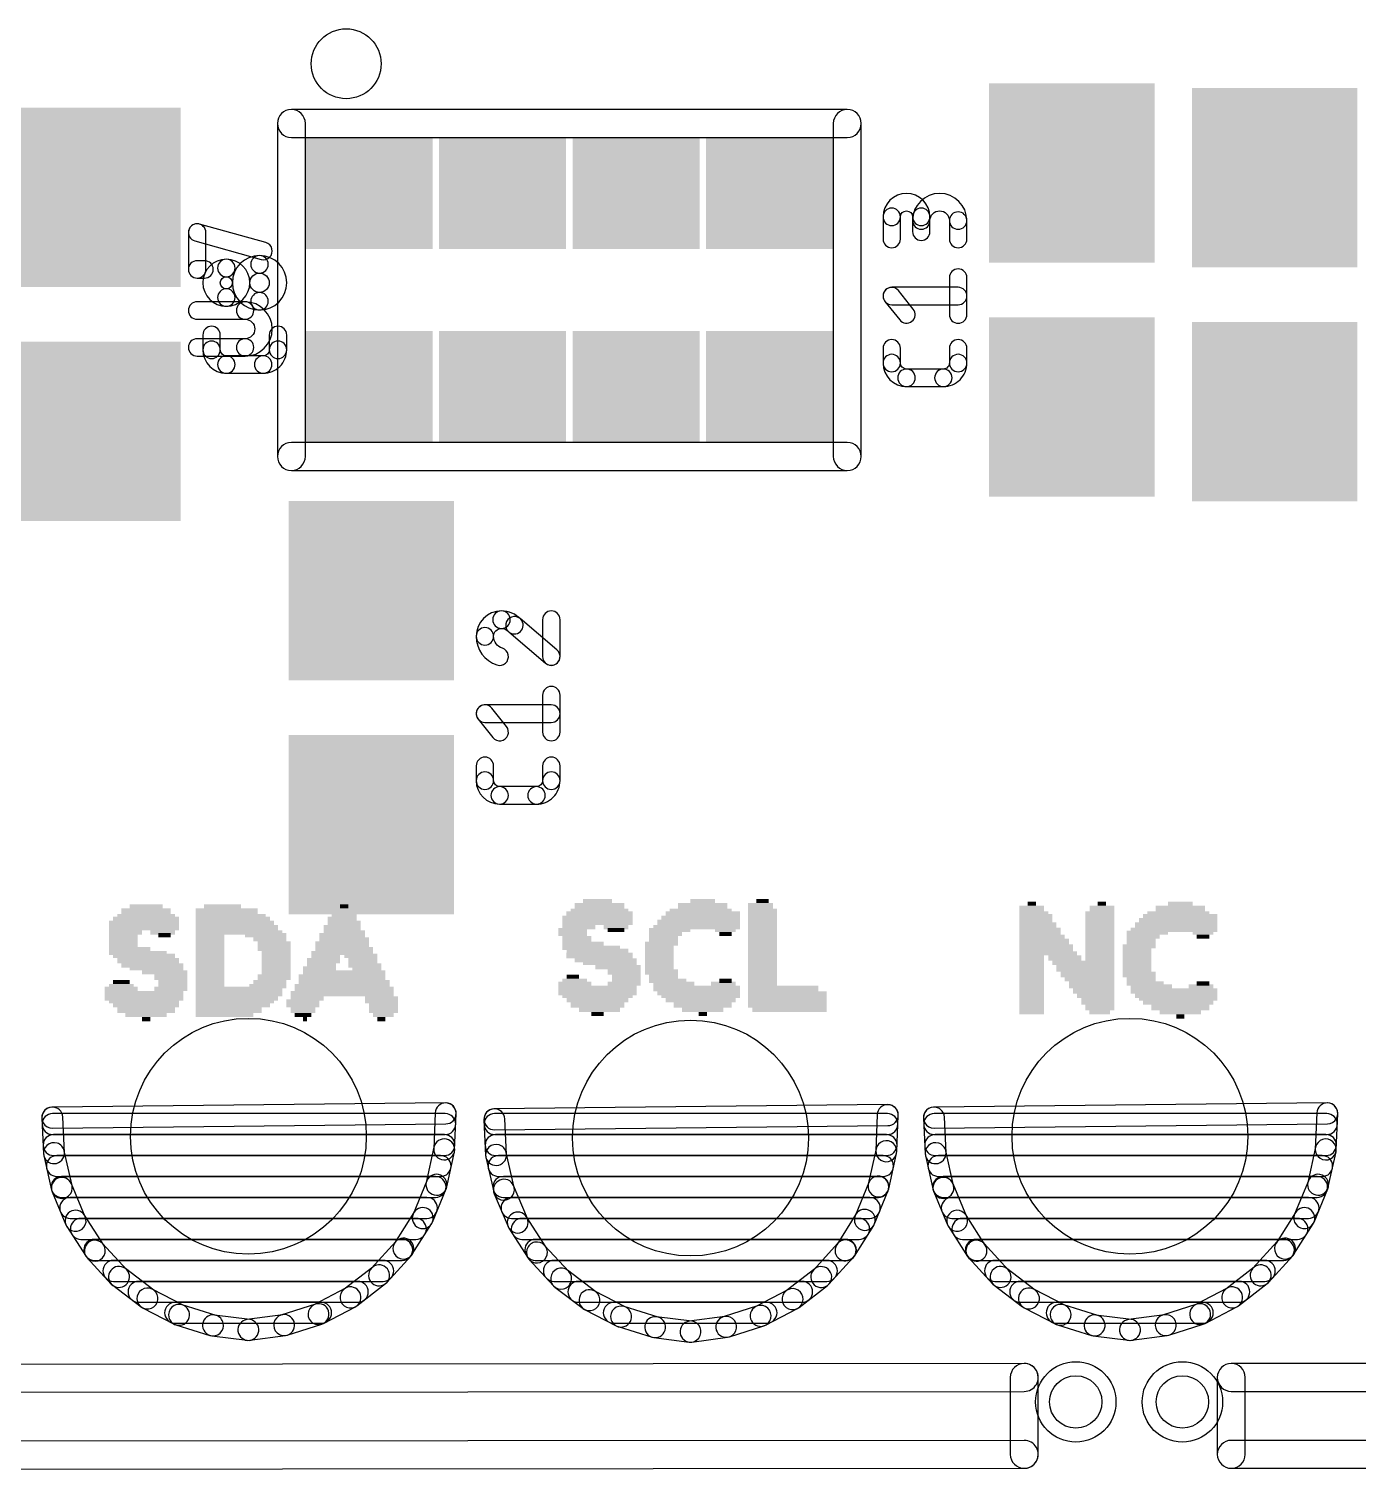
# Model space of a CAD drawing. Extents: x 0.02 to 3.96, y 0.03 to 4.16.
# Drawn here: x 1.8074 to 2.1878, y 1.7912 to 2.2034 of the extents above; entities that cross this region are included whole.
import ezdxf

# ---------------------------------------------------------------- set-up
doc = ezdxf.new("R2010")
doc.units = 0
for name, color, linetype in [('17', 82, 'CONTINUOUS'), ('20', 253, 'CONTINUOUS'), ('21', 253, 'CONTINUOUS'), ('25', 253, 'CONTINUOUS'), ('29', 253, 'CONTINUOUS')]:
    doc.layers.add(name, color=color, linetype=linetype)

# ---------------------------------------------------------------- blocks, each defined once
blk = doc.blocks.new('RECT')
blk.add_solid([(-0.5, -0.5), (0.5, -0.5), (-0.5, 0.5), (0.5, 0.5)])
blk = doc.blocks.new('ROUNDP')
blk.add_circle((0, 0), 0.5)

msp = doc.modelspace()

# ---------------------------------------------------------------- linework, layer by layer
at = {"layer": '20'}
for points in [[(1.773753, 1.81325), (2.092253, 1.8135, 1), (2.092247, 1.8215), (1.773747, 1.82125, 1)], [(2.08825, 1.8175), (2.08825, 1.7955, 1), (2.09625, 1.7955), (2.09625, 1.8175, 1)], [(2.1475, 1.8175), (2.1475, 1.7955, 1), (2.1555, 1.7955), (2.1555, 1.8175, 1)], [(2.2185, 1.8215), (2.1515, 1.8215, 1), (2.1515, 1.8135), (2.2185, 1.8135, 1)], [(1.773753, 1.79125), (2.092253, 1.7915, 1), (2.092247, 1.7995), (1.773747, 1.79925, 1)], [(2.1515, 1.7915), (2.2185, 1.7915, 1), (2.2185, 1.7995), (2.1515, 1.7995, 1)]]:
    msp.add_lwpolyline(points, format="xyb", close=True, dxfattribs=at)
for centre in [(2.107, 1.8105), (2.1375, 1.8105)]:
    msp.add_circle(centre, 0.0075, dxfattribs=at)
at = {"layer": '21'}
for points in [[(1.886562, 2.081014), (1.886562, 2.176289, 1), (1.878562, 2.176289), (1.878562, 2.081014, 1)], [(1.882562, 2.172289), (2.041618, 2.172289, 1), (2.041618, 2.180289), (1.882562, 2.180289, 1)], [(2.045618, 2.081014), (2.045618, 2.176289, 1), (2.037618, 2.176289), (2.037618, 2.081014, 1)], [(1.882562, 2.077014), (2.041618, 2.077014, 1), (2.041618, 2.085014), (1.882562, 2.085014, 1)]]:
    msp.add_lwpolyline(points, format="xyb", close=True, dxfattribs=at)
msp.add_circle((1.898232, 2.193376), 0.01, dxfattribs=at)
at = {"layer": '25'}
for points in [[(2.060284, 2.149564, 1), (2.065284, 2.149564, 1), (2.05184, 2.149564, 1), (2.05684, 2.149564, -1)], [(2.060284, 2.149564, 1), (2.065284, 2.149564, 1), (2.05184, 2.149564, 1), (2.05684, 2.149564, -1)], [(2.07084, 2.148508, 1), (2.07584, 2.148508, 1), (2.060284, 2.148508, 1), (2.065284, 2.148508, -1)], [(2.07084, 2.148508, 1), (2.07584, 2.148508, 1), (2.060284, 2.148508, 1), (2.065284, 2.148508, -1)], [(2.05684, 2.14323), (2.05684, 2.149564, 1), (2.05184, 2.149564), (2.05184, 2.14323, 1)], [(2.05684, 2.14323), (2.05684, 2.149564, 1), (2.05184, 2.149564), (2.05184, 2.14323, 1)], [(2.060285, 2.149564), (2.060285, 2.145341, 1), (2.065285, 2.145341), (2.065285, 2.149564, 1)], [(2.060285, 2.149564), (2.060285, 2.145341, 1), (2.065285, 2.145341), (2.065285, 2.149564, 1)], [(1.85809, 2.134534), (1.85809, 2.145089, 1), (1.85309, 2.145089), (1.85309, 2.134534, 1)], [(1.854921, 2.142681), (1.873921, 2.137403, 1), (1.875259, 2.14222), (1.856259, 2.147498, 1)], [(1.85809, 2.134534), (1.85809, 2.145089, 1), (1.85309, 2.145089), (1.85309, 2.134534, 1)], [(1.854921, 2.142681), (1.873921, 2.137403, 1), (1.875259, 2.14222), (1.856259, 2.147498, 1)], [(2.07584, 2.14323), (2.07584, 2.148508, 1), (2.07084, 2.148508), (2.07084, 2.14323, 1)], [(2.07584, 2.14323), (2.07584, 2.148508, 1), (2.07084, 2.148508), (2.07084, 2.14323, 1)], [(1.857701, 2.137034), (1.85559, 2.137034, 1), (1.85559, 2.132034), (1.857701, 2.132034, 1)], [(1.857701, 2.137034), (1.85559, 2.137034, 1), (1.85559, 2.132034), (1.857701, 2.132034, 1)], [(1.863944, 2.132426, 1), (1.863944, 2.137426, 1), (1.863944, 2.123982, 1), (1.863944, 2.128982, -1)], [(1.863944, 2.132426, 1), (1.863944, 2.137426, 1), (1.863944, 2.123982, 1), (1.863944, 2.128982, -1)], [(1.863944, 2.128982, 1), (1.863944, 2.123982, 1), (1.863944, 2.137427, 1), (1.863944, 2.132427, -1)], [(1.863944, 2.128982, 1), (1.863944, 2.123982, 1), (1.863944, 2.137427, 1), (1.863944, 2.132427, -1)], [(1.873444, 2.133482, 1), (1.873444, 2.138482, 1), (1.873444, 2.122927, 1), (1.873444, 2.127927, -1)], [(1.873444, 2.133482, 1), (1.873444, 2.138482, 1), (1.873444, 2.122927, 1), (1.873444, 2.127927, -1)], [(1.873444, 2.127926, 1), (1.873444, 2.122926, 1), (1.873444, 2.138482, 1), (1.873444, 2.133482, -1)], [(1.873444, 2.127926, 1), (1.873444, 2.122926, 1), (1.873444, 2.138482, 1), (1.873444, 2.133482, -1)], [(2.07584, 2.121631), (2.07584, 2.132186, 1), (2.07084, 2.132186), (2.07084, 2.121631, 1)], [(2.07584, 2.121631), (2.07584, 2.132186, 1), (2.07084, 2.132186), (2.07084, 2.121631, 1)], [(2.060515, 2.123192), (2.056292, 2.12847, 1), (2.052388, 2.125346), (2.05661, 2.120069, 1)], [(2.05434, 2.124408), (2.07334, 2.124408, 1), (2.07334, 2.129408), (2.05434, 2.129408, 1)], [(2.060515, 2.123192), (2.056292, 2.12847, 1), (2.052388, 2.125346), (2.05661, 2.120069, 1)], [(2.05434, 2.124408), (2.07334, 2.124408, 1), (2.07334, 2.129408), (2.05434, 2.129408, 1)], [(1.869312, 2.12527), (1.85559, 2.12527, 1), (1.85559, 2.12027), (1.869312, 2.12027, 1)], [(1.869312, 2.12527), (1.85559, 2.12527, 1), (1.85559, 2.12027), (1.869312, 2.12027, 1)], [(1.869312, 2.114714, 1), (1.869312, 2.109714, 1), (1.869312, 2.125269, 1), (1.869312, 2.120269, -1)], [(1.869312, 2.114714, 1), (1.869312, 2.109714, 1), (1.869312, 2.125269, 1), (1.869312, 2.120269, -1)], [(1.85559, 2.109714), (1.869312, 2.109714, 1), (1.869312, 2.114714), (1.85559, 2.114714, 1)], [(1.85559, 2.109714), (1.869312, 2.109714, 1), (1.869312, 2.114714), (1.85559, 2.114714, 1)], [(1.862222, 2.111536), (1.862222, 2.115758, 1), (1.857222, 2.115758), (1.857222, 2.111536, 1)], [(1.862222, 2.111536), (1.862222, 2.115758, 1), (1.857222, 2.115758), (1.857222, 2.111536, 1)], [(1.876222, 2.115758), (1.876222, 2.111536, 1), (1.881222, 2.111536), (1.881222, 2.115758, 1)], [(1.876222, 2.115758), (1.876222, 2.111536, 1), (1.881222, 2.111536), (1.881222, 2.115758, 1)], [(2.05684, 2.10774), (2.05684, 2.111962, 1), (2.05184, 2.111962), (2.05184, 2.10774, 1)], [(2.05684, 2.10774), (2.05684, 2.111962, 1), (2.05184, 2.111962), (2.05184, 2.10774, 1)], [(2.07084, 2.111962), (2.07084, 2.10774, 1), (2.07584, 2.10774), (2.07584, 2.111962, 1)], [(2.07084, 2.111962), (2.07084, 2.10774, 1), (2.07584, 2.10774), (2.07584, 2.111962, 1)], [(1.862222, 2.111536, 1), (1.857222, 2.111536, 0.414196), (1.863944, 2.104814, 1), (1.863944, 2.109814, -0.414196)], [(1.862222, 2.111536, 1), (1.857222, 2.111536, 0.414196), (1.863944, 2.104814, 1), (1.863944, 2.109814, -0.414196)], [(1.8745, 2.109814, 1), (1.8745, 2.104814, 0.414214), (1.881222, 2.111536, 1), (1.876222, 2.111536, -0.414214)], [(1.8745, 2.109814, 1), (1.8745, 2.104814, 0.414214), (1.881222, 2.111536, 1), (1.876222, 2.111536, -0.414214)], [(2.05684, 2.10774, 1), (2.05184, 2.10774, 0.414196), (2.058562, 2.101018, 1), (2.058562, 2.106018, -0.414196)], [(2.05684, 2.10774, 1), (2.05184, 2.10774, 0.414196), (2.058562, 2.101018, 1), (2.058562, 2.106018, -0.414196)], [(2.069118, 2.106018, 1), (2.069118, 2.101018, 0.414214), (2.07584, 2.10774, 1), (2.07084, 2.10774, -0.414214)], [(2.069118, 2.106018, 1), (2.069118, 2.101018, 0.414214), (2.07584, 2.10774, 1), (2.07084, 2.10774, -0.414214)], [(1.8745, 2.109814), (1.863944, 2.109814, 1), (1.863944, 2.104814), (1.8745, 2.104814, 1)], [(1.8745, 2.109814), (1.863944, 2.109814, 1), (1.863944, 2.104814), (1.8745, 2.104814, 1)], [(2.069118, 2.106018), (2.058562, 2.106018, 1), (2.058562, 2.101018), (2.069118, 2.101018, 1)], [(2.069118, 2.106018), (2.058562, 2.106018, 1), (2.058562, 2.101018), (2.069118, 2.101018, 1)], [(1.942681, 2.031804, 1), (1.942681, 2.036804, 0.414198), (1.935431, 2.029554, 1), (1.940431, 2.029554, -0.414198)], [(1.942681, 2.031804, 1), (1.942681, 2.036804, 0.414198), (1.935431, 2.029554, 1), (1.940431, 2.029554, -0.414198)], [(1.944565, 2.030997, 1), (1.948186, 2.034445, 0.205254), (1.942681, 2.036804, 1), (1.942681, 2.031804, -0.205254)], [(1.944565, 2.030997, 1), (1.948186, 2.034445, 0.205254), (1.942681, 2.036804, 1), (1.942681, 2.031804, -0.205254)], [(1.959431, 2.023749), (1.959431, 2.034304, 1), (1.954431, 2.034304), (1.954431, 2.023749, 1)], [(1.959431, 2.023749), (1.959431, 2.034304, 1), (1.954431, 2.034304), (1.954431, 2.023749, 1)], [(1.940431, 2.029554, 1), (1.935431, 2.029554, 0.325223), (1.941383, 2.02137, 1), (1.942923, 2.026127, -0.325223)], [(1.940431, 2.029554, 1), (1.935431, 2.029554, 0.325223), (1.941383, 2.02137, 1), (1.942923, 2.026127, -0.325223)], [(1.944756, 2.030816), (1.955312, 2.021844, 1), (1.95855, 2.025654), (1.947995, 2.034626, 1)], [(1.944756, 2.030816), (1.955312, 2.021844, 1), (1.95855, 2.025654), (1.947995, 2.034626, 1)], [(1.959431, 2.002149), (1.959431, 2.012704, 1), (1.954431, 2.012704), (1.954431, 2.002149, 1)], [(1.959431, 2.002149), (1.959431, 2.012704, 1), (1.954431, 2.012704), (1.954431, 2.002149, 1)], [(1.937931, 2.004927), (1.956931, 2.004927, 1), (1.956931, 2.009927), (1.937931, 2.009927, 1)], [(1.937931, 2.004927), (1.956931, 2.004927, 1), (1.956931, 2.009927), (1.937931, 2.009927, 1)], [(1.944106, 2.003711), (1.939883, 2.008988, 1), (1.935979, 2.005865), (1.940201, 2.000587, 1)], [(1.944106, 2.003711), (1.939883, 2.008988, 1), (1.935979, 2.005865), (1.940201, 2.000587, 1)], [(1.940431, 1.988258), (1.940431, 1.99248, 1), (1.935431, 1.99248), (1.935431, 1.988258, 1)], [(1.940431, 1.988258), (1.940431, 1.99248, 1), (1.935431, 1.99248), (1.935431, 1.988258, 1)], [(1.954431, 1.99248), (1.954431, 1.988258, 1), (1.959431, 1.988258), (1.959431, 1.99248, 1)], [(1.954431, 1.99248), (1.954431, 1.988258, 1), (1.959431, 1.988258), (1.959431, 1.99248, 1)], [(1.940431, 1.988258, 1), (1.935431, 1.988258, 0.414196), (1.942153, 1.981536, 1), (1.942153, 1.986536, -0.414196)], [(1.940431, 1.988258, 1), (1.935431, 1.988258, 0.414196), (1.942153, 1.981536, 1), (1.942153, 1.986536, -0.414196)], [(1.952709, 1.986536, 1), (1.952709, 1.981536, 0.414214), (1.959431, 1.988258, 1), (1.954431, 1.988258, -0.414214)], [(1.952709, 1.986536, 1), (1.952709, 1.981536, 0.414214), (1.959431, 1.988258, 1), (1.954431, 1.988258, -0.414214)], [(1.952709, 1.986536), (1.942153, 1.986536, 1), (1.942153, 1.981536), (1.952709, 1.981536, 1)], [(1.952709, 1.986536), (1.942153, 1.986536, 1), (1.942153, 1.981536), (1.952709, 1.981536, 1)]]:
    msp.add_lwpolyline(points, format="xyb", close=True, dxfattribs=at)
at = {"layer": '29'}
for points in [[(1.926668, 1.89605), (1.814118, 1.89485, 1), (1.814182, 1.88885), (1.926732, 1.89005, 1)], [(1.929276, 1.882606), (1.929697, 1.892928, 1), (1.923702, 1.893173), (1.923281, 1.882851, 1)], [(2.178918, 1.89605), (2.066368, 1.89485, 1), (2.066432, 1.88885), (2.178982, 1.89005, 1)], [(2.181526, 1.882606), (2.181947, 1.892928, 1), (2.175952, 1.893173), (2.175531, 1.882851, 1)], [(1.811153, 1.891708), (1.811637, 1.881527, 1), (1.81763, 1.881812), (1.817147, 1.891992, 1)], [(1.814238, 1.887), (1.926575, 1.887, 1), (1.926575, 1.893), (1.814238, 1.893, 1)], [(2.053168, 1.89555), (1.940618, 1.89435, 1), (1.940682, 1.88835), (2.053232, 1.88955, 1)], [(1.937653, 1.891208), (1.938137, 1.881027, 1), (1.94413, 1.881312), (1.943647, 1.891492, 1)], [(1.940714, 1.887), (2.053096, 1.887, 1), (2.053096, 1.893), (1.940714, 1.893, 1)], [(2.055776, 1.882106), (2.056197, 1.892428, 1), (2.050202, 1.892673), (2.049781, 1.882351, 1)], [(2.063403, 1.891708), (2.063887, 1.881527, 1), (2.06988, 1.881812), (2.069397, 1.891992, 1)], [(2.066488, 1.887), (2.178825, 1.887, 1), (2.178825, 1.893), (2.066488, 1.893, 1)], [(1.814523, 1.881), (1.92633, 1.881, 1), (1.92633, 1.887), (1.814523, 1.887, 1)], [(1.811707, 1.881009), (1.813952, 1.871067, 1), (1.819805, 1.872388), (1.81756, 1.88233, 1)], [(1.927001, 1.871996), (1.929209, 1.882087, 1), (1.923347, 1.88337), (1.92114, 1.873278, 1)], [(1.940999, 1.881), (2.05285, 1.881, 1), (2.05285, 1.887), (1.940999, 1.887, 1)], [(1.938207, 1.880509), (1.940452, 1.870567, 1), (1.946305, 1.871888), (1.94406, 1.88183, 1)], [(2.053501, 1.871496), (2.055709, 1.881587, 1), (2.049847, 1.88287), (2.04764, 1.872778, 1)], [(2.066773, 1.881), (2.17858, 1.881, 1), (2.17858, 1.887), (2.066773, 1.887, 1)], [(2.063957, 1.881009), (2.066202, 1.871067, 1), (2.072055, 1.872388), (2.06981, 1.88233, 1)], [(2.179251, 1.871996), (2.181459, 1.882087, 1), (2.175597, 1.88337), (2.17339, 1.873278, 1)], [(1.815462, 1.875), (1.925244, 1.875, 1), (1.925244, 1.881), (1.815462, 1.881, 1)], [(1.941849, 1.875), (2.051853, 1.875, 1), (2.051853, 1.881), (1.941849, 1.881, 1)], [(2.067712, 1.875), (2.177494, 1.875, 1), (2.177494, 1.881), (2.067712, 1.881, 1)], [(1.922919, 1.861941), (1.926845, 1.871496, 1), (1.921295, 1.873777), (1.917369, 1.864222, 1)], [(2.175169, 1.861941), (2.179095, 1.871496, 1), (2.173545, 1.873777), (2.169619, 1.864222, 1)], [(1.816817, 1.869), (1.923809, 1.869, 1), (1.923809, 1.875), (1.816817, 1.875, 1)], [(1.814111, 1.870568), (1.818048, 1.861167, 1), (1.823582, 1.863485), (1.819645, 1.872886, 1)], [(1.943204, 1.869), (2.050514, 1.869, 1), (2.050514, 1.875), (1.943204, 1.875, 1)], [(1.940611, 1.870068), (1.944548, 1.860667, 1), (1.950082, 1.862985), (1.946145, 1.872386, 1)], [(2.049419, 1.861441), (2.053345, 1.870996, 1), (2.047795, 1.873277), (2.043869, 1.863722, 1)], [(2.069067, 1.869), (2.176059, 1.869, 1), (2.176059, 1.875), (2.069067, 1.875, 1)], [(2.066361, 1.870568), (2.070298, 1.861167, 1), (2.075832, 1.863485), (2.071895, 1.872886, 1)], [(1.819276, 1.863), (1.921343, 1.863, 1), (1.921343, 1.869), (1.819276, 1.869, 1)], [(1.945567, 1.863), (2.048048, 1.863, 1), (2.048048, 1.869), (1.945567, 1.869, 1)], [(2.071526, 1.863), (2.173593, 1.863, 1), (2.173593, 1.869), (2.071526, 1.869, 1)], [(1.818291, 1.860704), (1.8238, 1.85213, 1), (1.828848, 1.855373), (1.823339, 1.863948, 1)], [(1.822309, 1.857), (1.918192, 1.857, 1), (1.918192, 1.863), (1.822309, 1.863, 1)], [(1.917152, 1.852749), (1.922678, 1.861477, 1), (1.917609, 1.864687), (1.912083, 1.855959, 1)], [(1.944791, 1.860204), (1.9503, 1.85163, 1), (1.955348, 1.854873), (1.949839, 1.863448, 1)], [(1.948488, 1.857), (2.045009, 1.857, 1), (2.045009, 1.863), (1.948488, 1.863, 1)], [(2.043652, 1.852249), (2.049178, 1.860977, 1), (2.044109, 1.864187), (2.038583, 1.855459, 1)], [(2.070541, 1.860704), (2.07605, 1.85213, 1), (2.081098, 1.855373), (2.075589, 1.863948, 1)], [(2.074559, 1.857), (2.170442, 1.857, 1), (2.170442, 1.863), (2.074559, 1.863, 1)], [(2.169402, 1.852749), (2.174928, 1.861477, 1), (2.169859, 1.864687), (2.164333, 1.855959, 1)], [(1.826164, 1.851), (1.914295, 1.851, 1), (1.914295, 1.857), (1.826164, 1.857, 1)], [(1.82412, 1.851716), (1.831035, 1.844228, 1), (1.835443, 1.848299), (1.828528, 1.855787, 1)], [(1.909877, 1.844697), (1.916835, 1.852333, 1), (1.9124, 1.856374), (1.905442, 1.848738, 1)], [(1.952343, 1.851), (2.04121, 1.851, 1), (2.04121, 1.857), (1.952343, 1.857, 1)], [(1.95062, 1.851216), (1.957535, 1.843728, 1), (1.961943, 1.847799), (1.955028, 1.855287, 1)], [(2.036377, 1.844197), (2.043335, 1.851833, 1), (2.0389, 1.855874), (2.031942, 1.848238, 1)], [(2.078414, 1.851), (2.166545, 1.851, 1), (2.166545, 1.857), (2.078414, 1.857, 1)], [(2.07637, 1.851716), (2.083285, 1.844228, 1), (2.087693, 1.848299), (2.080778, 1.855787, 1)], [(2.162127, 1.844697), (2.169085, 1.852333, 1), (2.16465, 1.856374), (2.157692, 1.848738, 1)], [(1.831635, 1.845), (1.908828, 1.845, 1), (1.908828, 1.851), (1.831635, 1.851, 1)], [(1.957674, 1.845), (2.035783, 1.845, 1), (2.035783, 1.851), (1.957674, 1.851, 1)], [(2.083885, 1.845), (2.161078, 1.845, 1), (2.161078, 1.851), (2.083885, 1.851, 1)], [(1.831422, 1.843876), (1.839532, 1.837703, 1), (1.843166, 1.842477), (1.835056, 1.84865, 1)], [(1.901314, 1.838031), (1.909492, 1.844343, 1), (1.905827, 1.849093), (1.897649, 1.842781, 1)], [(1.957922, 1.843376), (1.966032, 1.837203, 1), (1.969666, 1.841977), (1.961556, 1.84815, 1)], [(2.027814, 1.837531), (2.035992, 1.843843, 1), (2.032327, 1.848593), (2.024149, 1.842281, 1)], [(2.083672, 1.843876), (2.091782, 1.837703, 1), (2.095416, 1.842477), (2.087306, 1.84865, 1)], [(2.153564, 1.838031), (2.161742, 1.844343, 1), (2.158077, 1.849093), (2.149899, 1.842781, 1)], [(1.83884, 1.839), (1.901546, 1.839, 1), (1.901546, 1.845), (1.83884, 1.845, 1)], [(1.839974, 1.837424), (1.849033, 1.832752, 1), (1.851783, 1.838085), (1.842724, 1.842756, 1)], [(1.891724, 1.832954), (1.900874, 1.837749, 1), (1.898089, 1.843064), (1.888939, 1.838268, 1)], [(1.964683, 1.839), (2.028694, 1.839, 1), (2.028694, 1.845), (1.964683, 1.845, 1)], [(1.966474, 1.836924), (1.975533, 1.832252, 1), (1.978283, 1.837585), (1.969224, 1.842256, 1)], [(2.018224, 1.832454), (2.027374, 1.837249, 1), (2.024589, 1.842564), (2.015439, 1.837768, 1)], [(2.09109, 1.839), (2.153796, 1.839, 1), (2.153796, 1.845), (2.09109, 1.845, 1)], [(2.092224, 1.837424), (2.101283, 1.832752, 1), (2.104033, 1.838085), (2.094974, 1.842756, 1)], [(2.143974, 1.832954), (2.153124, 1.837749, 1), (2.150339, 1.843064), (2.141189, 1.838268, 1)], [(1.84928, 1.833), (1.891074, 1.833, 1), (1.891074, 1.839), (1.84928, 1.839, 1)], [(1.849517, 1.832554), (1.859249, 1.829527, 1), (1.861031, 1.835256), (1.851299, 1.838283, 1)], [(1.881398, 1.829618), (1.891242, 1.832752, 1), (1.889422, 1.838469), (1.879578, 1.835336, 1)], [(1.974811, 1.833), (2.018528, 1.833, 1), (2.018528, 1.839), (1.974811, 1.839, 1)], [(2.007898, 1.829118), (2.017742, 1.832252, 1), (2.015922, 1.837969), (2.006078, 1.834836, 1)], [(2.10153, 1.833), (2.143324, 1.833, 1), (2.143324, 1.839), (2.10153, 1.839, 1)], [(2.101767, 1.832554), (2.111499, 1.829527, 1), (2.113281, 1.835256), (2.103549, 1.838283, 1)], [(2.133648, 1.829618), (2.143492, 1.832752, 1), (2.141672, 1.838469), (2.131828, 1.835336, 1)], [(1.85976, 1.829416), (1.86987, 1.828124, 1), (1.87063, 1.834076), (1.86052, 1.835367, 1)], [(1.87065, 1.828127), (1.880888, 1.829504, 1), (1.880088, 1.83545), (1.86985, 1.834073, 1)], [(1.976017, 1.832054), (1.985749, 1.829027, 1), (1.987531, 1.834756), (1.977799, 1.837783, 1)], [(1.98626, 1.828916), (1.99637, 1.827624, 1), (1.99713, 1.833576), (1.98702, 1.834867, 1)], [(1.99715, 1.827627), (2.007388, 1.829004, 1), (2.006588, 1.83495), (1.99635, 1.833573, 1)], [(2.11201, 1.829416), (2.12212, 1.828124, 1), (2.12288, 1.834076), (2.11277, 1.835367, 1)], [(2.1229, 1.828127), (2.133138, 1.829504, 1), (2.132338, 1.83545), (2.1221, 1.834073, 1)]]:
    msp.add_lwpolyline(points, format="xyb", close=True, dxfattribs=at)
for centre in [(2.107, 1.8105), (2.1375, 1.8105)]:
    msp.add_circle(centre, 0.0115, dxfattribs=at)

# ---------------------------------------------------------------- block references
at = {"layer": '17', "xscale": 0.0675, "yscale": 0.0675, "rotation": 180}
for p in [(1.87025, 1.8865), (1.87025, 1.8865), (1.99675, 1.886), (1.99675, 1.886), (2.1225, 1.8865), (2.1225, 1.8865)]:
    msp.add_blockref('ROUNDP', p, dxfattribs=at)
at = {"layer": '21'}
for p, xscale, yscale in [((1.970136, 1.953801), 0.008268, 0.001181), ((2.000254, 1.953801), 0.007087, 0.001181), ((2.01738, 1.953801), 0.003543, 0.001181), ((2.09439, 1.953051), 0.002362, 0.001181), ((2.114469, 1.953051), 0.002362, 0.001181), ((2.136909, 1.953051), 0.007087, 0.001181), ((1.840976, 1.949545), 0.016535, 0.001181), ((1.840976, 1.950923), 0.014173, 0.001575), ((1.840976, 1.952301), 0.009449, 0.001181), ((1.864008, 1.950923), 0.017717, 0.001575), ((1.865189, 1.949545), 0.020079, 0.001181), ((1.862827, 1.952301), 0.01063, 0.001181), ((1.897079, 1.950923), 0.005906, 0.001575), ((1.897669, 1.949545), 0.007087, 0.001181), ((1.897669, 1.952301), 0.002362, 0.001181), ((1.970136, 1.949077), 0.020079, 0.001181), ((1.970726, 1.950258), 0.018898, 0.001181), ((1.970726, 1.951045), 0.016535, 0.001181), ((1.970726, 1.952423), 0.014173, 0.001575), ((1.999663, 1.949077), 0.022441, 0.001181), ((2.000254, 1.950258), 0.02126, 0.001181), ((1.999663, 1.951045), 0.017717, 0.001181), ((2.000254, 1.952423), 0.014173, 0.001575), ((2.016789, 1.952423), 0.007087, 0.001575), ((2.01738, 1.951045), 0.008268, 0.001181), ((2.01738, 1.950258), 0.008268, 0.001181), ((2.01738, 1.949077), 0.008268, 0.001181), ((2.09498, 1.950295), 0.008268, 0.001181), ((2.09439, 1.951673), 0.007087, 0.001575), ((2.095571, 1.949508), 0.009449, 0.001181), ((2.113878, 1.950295), 0.008268, 0.001181), ((2.113878, 1.949508), 0.008268, 0.001181), ((2.114469, 1.951673), 0.007087, 0.001575), ((2.136909, 1.949508), 0.02126, 0.001181), ((2.136319, 1.950295), 0.017717, 0.001181), ((2.136909, 1.951673), 0.014173, 0.001575), ((1.835071, 1.944821), 0.009449, 0.001181), ((1.840386, 1.947577), 0.020079, 0.001181), ((1.840386, 1.946199), 0.020079, 0.001575), ((1.840976, 1.948758), 0.018898, 0.001181), ((1.845701, 1.944821), 0.007087, 0.001181), ((1.86578, 1.948758), 0.02126, 0.001181), ((1.86637, 1.947577), 0.022441, 0.001181), ((1.866961, 1.946199), 0.023622, 0.001575), ((1.867551, 1.944821), 0.024803, 0.001181), ((1.897079, 1.946199), 0.01063, 0.001575), ((1.897669, 1.944821), 0.011811, 0.001181), ((1.897079, 1.948758), 0.008268, 0.001181), ((1.897669, 1.947577), 0.009449, 0.001181), ((1.963049, 1.945533), 0.008268, 0.001181), ((1.964821, 1.946321), 0.009449, 0.001181), ((1.970136, 1.947699), 0.020079, 0.001575), ((1.975451, 1.946321), 0.007087, 0.001181), ((1.975451, 1.945533), 0.004724, 0.001181), ((1.990805, 1.945533), 0.011811, 0.001181), ((1.998482, 1.946321), 0.024803, 0.001181), ((1.999073, 1.947699), 0.023622, 0.001575), ((2.00675, 1.945533), 0.005906, 0.001181), ((2.01738, 1.947699), 0.008268, 0.001575), ((2.01738, 1.946321), 0.008268, 0.001181), ((2.01738, 1.945533), 0.008268, 0.001181), ((2.096161, 1.946949), 0.01063, 0.001575), ((2.095571, 1.948327), 0.009449, 0.001181), ((2.096752, 1.945571), 0.011811, 0.001181), ((2.096752, 1.944783), 0.011811, 0.001181), ((2.113878, 1.948327), 0.008268, 0.001181), ((2.113878, 1.946949), 0.008268, 0.001575), ((2.113878, 1.945571), 0.008268, 0.001181), ((2.113878, 1.944783), 0.008268, 0.001181), ((2.127461, 1.944783), 0.011811, 0.001181), ((2.135138, 1.945571), 0.024803, 0.001181), ((2.135728, 1.946949), 0.023622, 0.001575), ((2.136319, 1.948327), 0.022441, 0.001181), ((2.143406, 1.944783), 0.005906, 0.001181), ((1.83448, 1.944033), 0.008268, 0.001181), ((1.83448, 1.942852), 0.008268, 0.001181), ((1.83448, 1.941474), 0.008268, 0.001575), ((1.846291, 1.944033), 0.003543, 0.001181), ((1.859283, 1.944033), 0.008268, 0.001181), ((1.859283, 1.942852), 0.008268, 0.001181), ((1.859283, 1.941474), 0.008268, 0.001575), ((1.875228, 1.944033), 0.011811, 0.001181), ((1.876409, 1.942852), 0.009449, 0.001181), ((1.877591, 1.941474), 0.009449, 0.001575), ((1.897079, 1.941474), 0.015354, 0.001575), ((1.897079, 1.944033), 0.012992, 0.001181), ((1.897669, 1.942852), 0.014173, 0.001181), ((1.963049, 1.944352), 0.008268, 0.001181), ((1.96423, 1.942974), 0.008268, 0.001575), ((1.966002, 1.941596), 0.011811, 0.001181), ((1.988443, 1.941596), 0.009449, 0.001181), ((1.989033, 1.942974), 0.008268, 0.001575), ((1.989624, 1.944352), 0.009449, 0.001181), ((2.00675, 1.944352), 0.003543, 0.001181), ((2.01738, 1.944352), 0.008268, 0.001181), ((2.01738, 1.942974), 0.008268, 0.001575), ((2.01738, 1.941596), 0.008268, 0.001181), ((2.097933, 1.942224), 0.014173, 0.001575), ((2.097343, 1.943602), 0.012992, 0.001181), ((2.098524, 1.940846), 0.015354, 0.001181), ((2.113878, 1.943602), 0.008268, 0.001181), ((2.113878, 1.942224), 0.008268, 0.001575), ((2.113878, 1.940846), 0.008268, 0.001181), ((2.125098, 1.940846), 0.009449, 0.001181), ((2.12628, 1.943602), 0.009449, 0.001181), ((2.125689, 1.942224), 0.008268, 0.001575), ((2.143406, 1.943602), 0.003543, 0.001181), ((1.838614, 1.938915), 0.016535, 0.001181), ((1.836252, 1.940096), 0.011811, 0.001181), ((1.840386, 1.938128), 0.017717, 0.001181), ((1.841567, 1.93675), 0.017717, 0.001575), ((1.859283, 1.940096), 0.008268, 0.001181), ((1.859283, 1.938915), 0.008268, 0.001181), ((1.859283, 1.938128), 0.008268, 0.001181), ((1.859283, 1.93675), 0.008268, 0.001575), ((1.877591, 1.940096), 0.009449, 0.001181), ((1.878181, 1.938915), 0.008268, 0.001181), ((1.878181, 1.938128), 0.008268, 0.001181), ((1.878181, 1.93675), 0.008268, 0.001575), ((1.891764, 1.93675), 0.009449, 0.001575), ((1.897079, 1.938915), 0.017717, 0.001181), ((1.892354, 1.938128), 0.008268, 0.001181), ((1.897669, 1.940096), 0.016535, 0.001181), ((1.902394, 1.938128), 0.009449, 0.001181), ((1.902984, 1.93675), 0.008268, 0.001575), ((1.968364, 1.940415), 0.016535, 0.001181), ((1.970726, 1.93825), 0.018898, 0.001575), ((1.970136, 1.939628), 0.017717, 0.001181), ((1.972498, 1.936872), 0.017717, 0.001181), ((1.987852, 1.940415), 0.008268, 0.001181), ((1.987852, 1.939628), 0.008268, 0.001181), ((1.987852, 1.93825), 0.008268, 0.001575), ((1.987852, 1.936872), 0.008268, 0.001181), ((2.01738, 1.940415), 0.008268, 0.001181), ((2.01738, 1.939628), 0.008268, 0.001181), ((2.01738, 1.93825), 0.008268, 0.001575), ((2.01738, 1.936872), 0.008268, 0.001181), ((2.098524, 1.939665), 0.015354, 0.001181), ((2.099114, 1.938878), 0.016535, 0.001181), ((2.09439, 1.9375), 0.007087, 0.001575), ((2.103839, 1.9375), 0.009449, 0.001575), ((2.113878, 1.939665), 0.008268, 0.001181), ((2.113878, 1.938878), 0.008268, 0.001181), ((2.113878, 1.9375), 0.008268, 0.001575), ((2.124508, 1.939665), 0.008268, 0.001181), ((2.124508, 1.938878), 0.008268, 0.001181), ((2.124508, 1.9375), 0.008268, 0.001575), ((1.842748, 1.935372), 0.017717, 0.001181), ((1.843929, 1.934585), 0.015354, 0.001181), ((1.846291, 1.933404), 0.012992, 0.001181), ((1.859283, 1.935372), 0.008268, 0.001181), ((1.859283, 1.934585), 0.008268, 0.001181), ((1.859283, 1.933404), 0.008268, 0.001181), ((1.878181, 1.935372), 0.008268, 0.001181), ((1.878181, 1.934585), 0.008268, 0.001181), ((1.878181, 1.933404), 0.008268, 0.001181), ((1.890583, 1.934585), 0.009449, 0.001181), ((1.897669, 1.933404), 0.023622, 0.001181), ((1.891173, 1.935372), 0.008268, 0.001181), ((1.903575, 1.935372), 0.009449, 0.001181), ((1.904165, 1.934585), 0.008268, 0.001181), ((1.973679, 1.936085), 0.015354, 0.001181), ((1.976041, 1.934904), 0.012992, 0.001181), ((1.977813, 1.933526), 0.009449, 0.001575), ((1.987852, 1.936085), 0.008268, 0.001181), ((1.987852, 1.934904), 0.008268, 0.001181), ((1.988443, 1.933526), 0.009449, 0.001575), ((2.01738, 1.936085), 0.008268, 0.001181), ((2.01738, 1.934904), 0.008268, 0.001181), ((2.01738, 1.933526), 0.008268, 0.001575), ((2.09439, 1.936122), 0.007087, 0.001181), ((2.09439, 1.935335), 0.007087, 0.001181), ((2.09439, 1.934154), 0.007087, 0.001181), ((2.09439, 1.932776), 0.007087, 0.001575), ((2.109154, 1.936122), 0.017717, 0.001181), ((2.109744, 1.935335), 0.016535, 0.001181), ((2.109744, 1.934154), 0.016535, 0.001181), ((2.110335, 1.932776), 0.015354, 0.001575), ((2.125098, 1.932776), 0.009449, 0.001575), ((2.124508, 1.936122), 0.008268, 0.001181), ((2.124508, 1.935335), 0.008268, 0.001181), ((2.124508, 1.934154), 0.008268, 0.001181), ((1.83389, 1.928679), 0.009449, 0.001181), ((1.83389, 1.929467), 0.007087, 0.001181), ((1.83389, 1.930648), 0.004724, 0.001181), ((1.848063, 1.932026), 0.009449, 0.001575), ((1.848063, 1.928679), 0.009449, 0.001181), ((1.848654, 1.930648), 0.008268, 0.001181), ((1.848654, 1.929467), 0.008268, 0.001181), ((1.859283, 1.932026), 0.008268, 0.001575), ((1.859283, 1.930648), 0.008268, 0.001181), ((1.859283, 1.929467), 0.008268, 0.001181), ((1.867551, 1.928679), 0.024803, 0.001181), ((1.875819, 1.929467), 0.01063, 0.001181), ((1.876409, 1.930648), 0.009449, 0.001181), ((1.877591, 1.932026), 0.009449, 0.001575), ((1.897079, 1.929467), 0.027165, 0.001181), ((1.897669, 1.928679), 0.028346, 0.001181), ((1.897669, 1.930648), 0.025984, 0.001181), ((1.897079, 1.932026), 0.024803, 0.001575), ((1.96364, 1.930179), 0.009449, 0.001181), ((1.970136, 1.928801), 0.022441, 0.001575), ((1.96364, 1.930967), 0.007087, 0.001181), ((1.963049, 1.932148), 0.003543, 0.001181), ((1.977813, 1.930179), 0.009449, 0.001181), ((1.978404, 1.932148), 0.008268, 0.001181), ((1.978404, 1.930967), 0.008268, 0.001181), ((1.989033, 1.932148), 0.008268, 0.001181), ((1.990215, 1.930967), 0.01063, 0.001181), ((1.991986, 1.930179), 0.011811, 0.001181), ((1.998482, 1.928801), 0.024803, 0.001575), ((2.006159, 1.930179), 0.007087, 0.001181), ((2.00675, 1.930967), 0.003543, 0.001181), ((2.01738, 1.932148), 0.008268, 0.001181), ((2.01738, 1.930967), 0.008268, 0.001181), ((2.01738, 1.930179), 0.008268, 0.001181), ((2.023285, 1.928801), 0.020079, 0.001575), ((2.09439, 1.931398), 0.007087, 0.001181), ((2.09439, 1.930217), 0.007087, 0.001181), ((2.09439, 1.929429), 0.007087, 0.001181), ((2.09439, 1.928051), 0.007087, 0.001575), ((2.110925, 1.931398), 0.014173, 0.001181), ((2.111516, 1.930217), 0.012992, 0.001181), ((2.111516, 1.929429), 0.012992, 0.001181), ((2.112106, 1.928051), 0.011811, 0.001575), ((2.125689, 1.931398), 0.008268, 0.001181), ((2.12687, 1.930217), 0.01063, 0.001181), ((2.135138, 1.928051), 0.024803, 0.001575), ((2.128642, 1.929429), 0.011811, 0.001181), ((2.142815, 1.929429), 0.007087, 0.001181), ((2.143406, 1.930217), 0.003543, 0.001181), ((1.840386, 1.927301), 0.022441, 0.001575), ((1.840386, 1.925923), 0.022441, 0.001181), ((1.840386, 1.925136), 0.020079, 0.001181), ((1.867551, 1.927301), 0.024803, 0.001575), ((1.866961, 1.925923), 0.023622, 0.001181), ((1.86637, 1.925136), 0.022441, 0.001181), ((1.885858, 1.925136), 0.009449, 0.001181), ((1.887039, 1.925923), 0.009449, 0.001181), ((1.897079, 1.927301), 0.029528, 0.001575), ((1.908299, 1.925923), 0.009449, 0.001181), ((1.908299, 1.925136), 0.009449, 0.001181), ((1.970136, 1.927423), 0.022441, 0.001181), ((1.970136, 1.926636), 0.020079, 0.001181), ((1.970136, 1.925455), 0.017717, 0.001181), ((1.970136, 1.924077), 0.015354, 0.001575), ((1.999073, 1.927423), 0.023622, 0.001181), ((1.999663, 1.926636), 0.022441, 0.001181), ((1.999663, 1.925455), 0.020079, 0.001181), ((2.000254, 1.924077), 0.016535, 0.001575), ((2.024467, 1.927423), 0.022441, 0.001181), ((2.024467, 1.926636), 0.022441, 0.001181), ((2.024467, 1.925455), 0.022441, 0.001181), ((2.024467, 1.924077), 0.022441, 0.001575), ((2.09439, 1.926673), 0.007087, 0.001181), ((2.09439, 1.925886), 0.007087, 0.001181), ((2.09439, 1.924705), 0.007087, 0.001181), ((2.112697, 1.926673), 0.01063, 0.001181), ((2.113287, 1.925886), 0.009449, 0.001181), ((2.113287, 1.924705), 0.009449, 0.001181), ((2.135728, 1.926673), 0.023622, 0.001181), ((2.136319, 1.925886), 0.022441, 0.001181), ((2.136319, 1.924705), 0.020079, 0.001181), ((1.840976, 1.923955), 0.018898, 0.001181), ((1.840976, 1.922577), 0.016535, 0.001575), ((1.840976, 1.921199), 0.011811, 0.001181), ((1.840976, 1.920018), 0.002362, 0.001181), ((1.864598, 1.922577), 0.018898, 0.001575), ((1.86578, 1.923955), 0.02126, 0.001181), ((1.863417, 1.921199), 0.016535, 0.001181), ((1.885858, 1.923955), 0.009449, 0.001181), ((1.885858, 1.922577), 0.007087, 0.001575), ((1.885858, 1.921199), 0.004724, 0.001181), ((1.886449, 1.920018), 0.001181, 0.001181), ((1.90889, 1.923955), 0.008268, 0.001181), ((1.90889, 1.922577), 0.008268, 0.001575), ((1.90889, 1.921199), 0.005906, 0.001181), ((1.908299, 1.920018), 0.002362, 0.001181), ((1.970726, 1.922699), 0.011811, 0.001181), ((1.970136, 1.921518), 0.003543, 0.001181), ((2.000254, 1.922699), 0.011811, 0.001181), ((2.000254, 1.921518), 0.002362, 0.001181), ((2.025057, 1.922699), 0.02126, 0.001181), ((2.09439, 1.923327), 0.007087, 0.001575), ((2.09439, 1.921949), 0.007087, 0.001181), ((2.113878, 1.923327), 0.008268, 0.001575), ((2.113878, 1.921949), 0.005906, 0.001181), ((2.136909, 1.923327), 0.016535, 0.001575), ((2.136909, 1.921949), 0.011811, 0.001181), ((2.136909, 1.920768), 0.002362, 0.001181)]:
    msp.add_blockref('RECT', p, dxfattribs=dict(at, xscale=xscale, yscale=yscale))
at = {"layer": '29'}
for p, xscale, yscale, rotation in [((2.10584, 2.162116), 0.051307, 0.04737, 90), ((2.163893, 2.160762), 0.051307, 0.04737, 270), ((1.827222, 2.155112), 0.051307, 0.04737, 270), ((1.904807, 2.156211), 0.031622, 0.036346, 90), ((1.942996, 2.156211), 0.031622, 0.036346, 90), ((1.981185, 2.156211), 0.031622, 0.036346, 90), ((2.019374, 2.156211), 0.031622, 0.036346, 90), ((2.10584, 2.095187), 0.051307, 0.04737, 90), ((2.163893, 2.093833), 0.051307, 0.04737, 270), ((1.904807, 2.101093), 0.031622, 0.036346, 90), ((1.942996, 2.101093), 0.031622, 0.036346, 90), ((1.981185, 2.101093), 0.031622, 0.036346, 90), ((2.019374, 2.101093), 0.031622, 0.036346, 90), ((1.827222, 2.088183), 0.051307, 0.04737, 270), ((1.905431, 2.042635), 0.051307, 0.04737, 270), ((1.905431, 1.975706), 0.051307, 0.04737, 270)]:
    msp.add_blockref('RECT', p, dxfattribs=dict(at, xscale=xscale, yscale=yscale, rotation=rotation))

doc.saveas('drawing.dxf')
